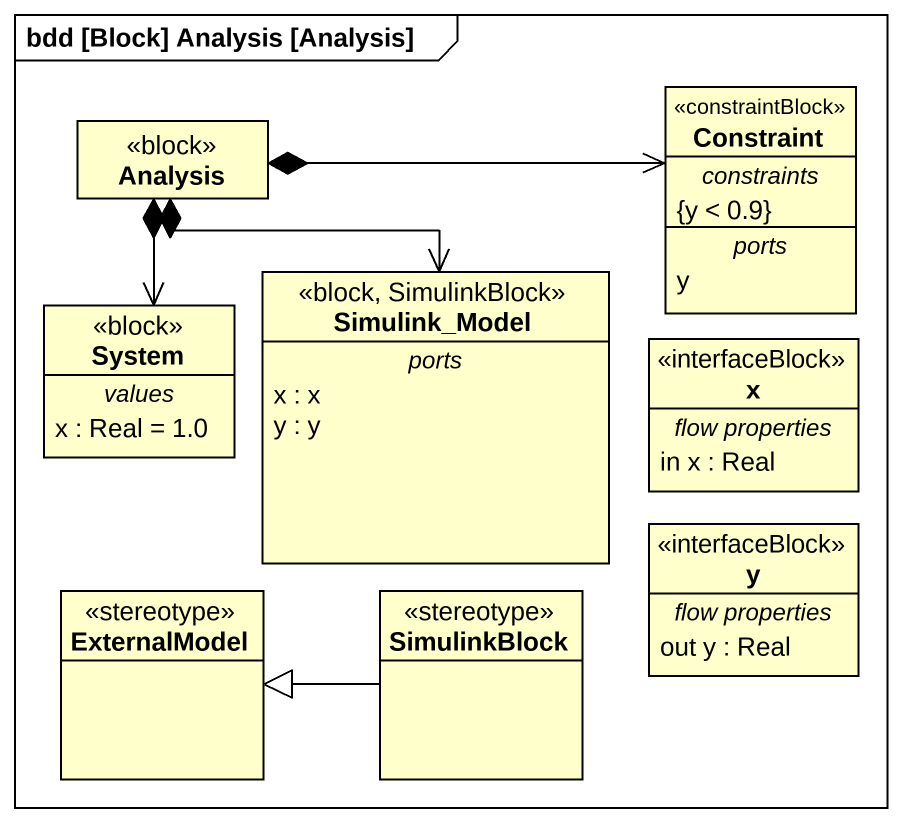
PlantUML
@startuml
mainframe bdd [Block] Analysis [Analysis]
hide circle
hide empty members
class Constraint <<constraintBlock>> {
  -- constraints --
  {y < 0.9}
  -- ports --
  y
}
class Analysis <<block>>
class System <<block>> {
  -- values --
  x : Real = 1.0
}
class Simulink_Model <<block, SimulinkBlock>> {
  -- ports --
  x : x
  y : y
}
class "x" as x_ <<interfaceBlock>> {
  -- flow properties --
  in x : Real
}
class ExternalModel <<stereotype>>
class SimulinkBlock <<stereotype>>
class y <<interfaceBlock>> {
  -- flow properties --
  out y : Real
}
Constraint <-left-* Analysis
Analysis *--> System
Analysis *--> Simulink_Model
SimulinkBlock -left-|> ExternalModel
@enduml
